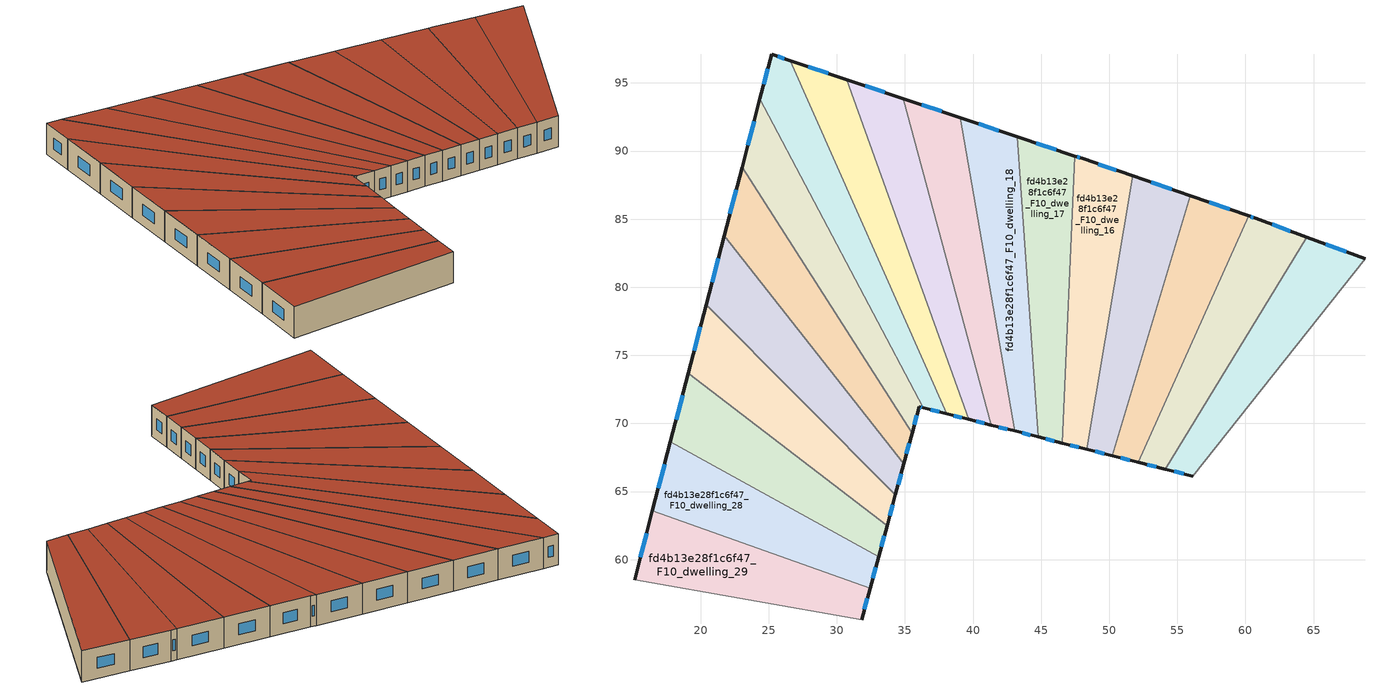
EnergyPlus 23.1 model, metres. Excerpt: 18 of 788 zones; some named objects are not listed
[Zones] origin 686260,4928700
fd4b13e28f1c6f47_F10_dwelling_12
 floor to fd4b13e28f1c6f47_F9_dwelling_12 (EU_floor_Construction): 68.78,82.11 56.14,66.12 54.1,66.64 64.49,83.68 z30
 wall outside (EU_wall_Construction): 54.1,66.64 56.14,66.12 / 68.78,82.11 64.49,83.68 z30:33
 wall to fd4b13e28f1c6f47_F10_dwelling_13 (EU_wall_Construction): 64.49,83.68 54.1,66.64 z30:33
 wall to fd4b13e28f1c6f47_F10_dwelling_11 (EU_wall_Construction): 56.14,66.12 68.78,82.11 z30:33
 window (EU_Window_Construction): 54.76,66.47 55.48,66.29 / 67.39,82.62 65.88,83.17 z30.97:32.03
 roof outside (EU_roof_Construction): 56.14,66.12 68.78,82.11 64.49,83.68 54.1,66.64 z33
fd4b13e28f1c6f47_F10_dwelling_13
 floor to fd4b13e28f1c6f47_F9_dwelling_13 (EU_floor_Construction): 64.49,83.68 54.1,66.64 52.13,67.14 60.23,85.24 60.75,85.06 z30
 wall outside (EU_wall_Construction): 52.13,67.14 54.1,66.64 / 64.49,83.68 60.75,85.06 60.23,85.24 z30:33
 wall to fd4b13e28f1c6f47_F10_dwelling_14 (EU_wall_Construction): 60.23,85.24 52.13,67.14 z30:33
 window (EU_Window_Construction): 52.77,66.98 53.47,66.8 / 60.58,85.12 60.4,85.18 / 63.28,84.13 61.96,84.61 z30.97:32.03
 roof outside (EU_roof_Construction): 54.1,66.64 64.49,83.68 60.75,85.06 60.23,85.24 52.13,67.14 z33
fd4b13e28f1c6f47_F10_dwelling_14
 floor to fd4b13e28f1c6f47_F9_dwelling_14 (EU_floor_Construction): 60.23,85.24 52.13,67.14 50.22,67.62 55.96,86.71 z30
 wall outside (EU_wall_Construction): 50.22,67.62 52.13,67.14 / 60.23,85.24 55.96,86.71 z30:33
 wall to fd4b13e28f1c6f47_F10_dwelling_15 (EU_wall_Construction): 55.96,86.71 50.22,67.62 z30:33
 window (EU_Window_Construction): 50.84,67.47 51.51,67.3 / 58.84,85.72 57.34,86.23 z30.97:32.03
 roof outside (EU_roof_Construction): 52.13,67.14 60.23,85.24 55.96,86.71 50.22,67.62 z33
fd4b13e28f1c6f47_F10_dwelling_15
 floor to fd4b13e28f1c6f47_F9_dwelling_15 (EU_floor_Construction): 55.96,86.71 50.22,67.62 48.36,68.1 51.71,88.18 z30
 wall outside (EU_wall_Construction): 48.36,68.1 50.22,67.62 / 55.96,86.71 51.71,88.18 z30:33
 wall to fd4b13e28f1c6f47_F10_dwelling_16 (EU_wall_Construction): 51.71,88.18 48.36,68.1 z30:33
 window (EU_Window_Construction): 48.96,67.94 49.62,67.78 / 54.58,87.19 53.08,87.71 z30.97:32.03
 roof outside (EU_roof_Construction): 50.22,67.62 55.96,86.71 51.71,88.18 48.36,68.1 z33
fd4b13e28f1c6f47_F10_dwelling_16
 floor to fd4b13e28f1c6f47_F9_dwelling_16 (EU_floor_Construction): 51.71,88.18 48.36,68.1 46.55,68.56 47.47,89.64 48.01,89.46 z30
 wall outside (EU_wall_Construction): 46.55,68.56 48.36,68.1 / 51.71,88.18 48.01,89.46 47.47,89.64 z30:33
 wall to fd4b13e28f1c6f47_F10_dwelling_17 (EU_wall_Construction): 47.47,89.64 46.55,68.56 z30:33
 window (EU_Window_Construction): 47.13,68.41 47.77,68.25 / 47.84,89.52 47.65,89.58 / 50.51,88.59 49.21,89.04 z30.97:32.03
 roof outside (EU_roof_Construction): 48.36,68.1 51.71,88.18 48.01,89.46 47.47,89.64 46.55,68.56 z33
fd4b13e28f1c6f47_F10_dwelling_17
 floor to fd4b13e28f1c6f47_F9_dwelling_17 (EU_floor_Construction): 47.47,89.64 46.55,68.56 44.77,69.01 43.26,91.05 z30
 wall outside (EU_wall_Construction): 44.77,69.01 46.55,68.56 / 47.47,89.64 43.26,91.05 z30:33
 wall to fd4b13e28f1c6f47_F10_dwelling_18 (EU_wall_Construction): 43.26,91.05 44.77,69.01 z30:33
 window (EU_Window_Construction): 45.35,68.86 45.97,68.7 / 46.11,90.09 44.63,90.59 z30.97:32.03
 roof outside (EU_roof_Construction): 46.55,68.56 47.47,89.64 43.26,91.05 44.77,69.01 z33
fd4b13e28f1c6f47_F10_dwelling_18
 floor to fd4b13e28f1c6f47_F9_dwelling_18 (EU_floor_Construction): 43.26,91.05 44.77,69.01 43.04,69.45 39.06,92.46 z30
 wall outside (EU_wall_Construction): 43.04,69.45 44.77,69.01 / 43.26,91.05 39.06,92.46 z30:33
 wall to fd4b13e28f1c6f47_F10_dwelling_19 (EU_wall_Construction): 39.06,92.46 43.04,69.45 z30:33
 window (EU_Window_Construction): 43.6,69.3 44.21,69.15 / 41.9,91.5 40.42,92 z30.97:32.03
 roof outside (EU_roof_Construction): 44.77,69.01 43.26,91.05 39.06,92.46 43.04,69.45 z33
fd4b13e28f1c6f47_F10_dwelling_19
 floor to fd4b13e28f1c6f47_F9_dwelling_19 (EU_floor_Construction): 39.06,92.46 43.04,69.45 41.35,69.88 34.88,93.86 z30
 wall outside (EU_wall_Construction): 41.35,69.88 43.04,69.45 / 39.06,92.46 34.88,93.86 z30:33
 wall to fd4b13e28f1c6f47_F10_dwelling_20 (EU_wall_Construction): 34.88,93.86 41.35,69.88 z30:33
 window (EU_Window_Construction): 41.9,69.74 42.49,69.59 / 37.71,92.91 36.24,93.4 z30.97:32.03
 roof outside (EU_roof_Construction): 43.04,69.45 39.06,92.46 34.88,93.86 41.35,69.88 z33
fd4b13e28f1c6f47_F10_dwelling_20
 floor to fd4b13e28f1c6f47_F9_dwelling_20 (EU_floor_Construction): 34.88,93.86 41.35,69.88 39.69,70.3 30.72,95.25 z30
 wall outside (EU_wall_Construction): 39.69,70.3 41.35,69.88 / 34.88,93.86 30.72,95.25 z30:33
 wall to fd4b13e28f1c6f47_F10_dwelling_21 (EU_wall_Construction): 30.72,95.25 39.69,70.3 z30:33
 window (EU_Window_Construction): 40.23,70.16 40.81,70.01 / 33.53,94.31 32.07,94.8 z30.97:32.03
 roof outside (EU_roof_Construction): 41.35,69.88 34.88,93.86 30.72,95.25 39.69,70.3 z33
fd4b13e28f1c6f47_F10_dwelling_21
 floor to fd4b13e28f1c6f47_F9_dwelling_21 (EU_floor_Construction): 30.72,95.25 39.69,70.3 38.06,70.71 26.56,96.64 z30
 wall outside (EU_wall_Construction): 38.06,70.71 39.69,70.3 / 30.72,95.25 26.56,96.64 z30:33
 wall to fd4b13e28f1c6f47_F10_dwelling_22 (EU_wall_Construction): 26.56,96.64 38.06,70.71 z30:33
 window (EU_Window_Construction): 38.59,70.57 39.16,70.43 / 29.37,95.7 27.91,96.19 z30.97:32.03
 roof outside (EU_roof_Construction): 39.69,70.3 30.72,95.25 26.56,96.64 38.06,70.71 z33
fd4b13e28f1c6f47_F10_dwelling_22
 floor to fd4b13e28f1c6f47_F9_dwelling_22 (EU_floor_Construction): 26.56,96.64 38.06,70.71 36.34,71.14 24.35,93.83 25.21,97.1 z30
 wall outside (EU_wall_Construction): 36.34,71.14 38.06,70.71 / 26.56,96.64 25.21,97.1 24.35,93.83 z30:33
 wall to fd4b13e28f1c6f47_F10_dwelling_23 (EU_wall_Construction): 24.35,93.83 36.34,71.14 z30:33
 window (EU_Window_Construction): 36.9,71 37.51,70.85 / 24.93,96.04 24.63,94.89 / 26.12,96.79 25.65,96.95 z30.97:32.03
 roof outside (EU_roof_Construction): 38.06,70.71 26.56,96.64 25.21,97.1 24.35,93.83 36.34,71.14 z33
fd4b13e28f1c6f47_F10_dwelling_23
 floor to fd4b13e28f1c6f47_F9_dwelling_23 (EU_floor_Construction): 24.35,93.83 36.34,71.14 36.05,71.22 35.52,69.28 23.04,88.8 z30
 wall outside (EU_wall_Construction): 35.52,69.28 36.05,71.22 36.34,71.14 / 24.35,93.83 23.04,88.8 z30:33
 wall to fd4b13e28f1c6f47_F10_dwelling_24 (EU_wall_Construction): 23.04,88.8 35.52,69.28 z30:33
 window (EU_Window_Construction): 36.14,71.2 36.24,71.17 / 35.69,69.91 35.88,70.59 / 23.93,92.2 23.47,90.43 z30.97:32.03
 roof outside (EU_roof_Construction): 35.52,69.28 36.05,71.22 36.34,71.14 24.35,93.83 23.04,88.8 z33
fd4b13e28f1c6f47_F10_dwelling_24
 floor to fd4b13e28f1c6f47_F9_dwelling_24 (EU_floor_Construction): 23.04,88.8 35.52,69.28 34.91,67.03 21.73,83.77 z30
 wall outside (EU_wall_Construction): 34.91,67.03 35.52,69.28 / 23.04,88.8 21.73,83.77 z30:33
 wall to fd4b13e28f1c6f47_F10_dwelling_25 (EU_wall_Construction): 21.73,83.77 34.91,67.03 z30:33
 window (EU_Window_Construction): 35.11,67.76 35.33,68.55 / 22.62,87.17 22.15,85.4 z30.97:32.03
 roof outside (EU_roof_Construction): 34.91,67.03 35.52,69.28 23.04,88.8 21.73,83.77 z33
fd4b13e28f1c6f47_F10_dwelling_25
 floor to fd4b13e28f1c6f47_F9_dwelling_25 (EU_floor_Construction): 21.73,83.77 34.91,67.03 34.3,64.76 20.41,78.73 z30
 wall outside (EU_wall_Construction): 34.3,64.76 34.91,67.03 / 21.73,83.77 20.41,78.73 z30:33
 wall to fd4b13e28f1c6f47_F10_dwelling_26 (EU_wall_Construction): 20.41,78.73 34.3,64.76 z30:33
 window (EU_Window_Construction): 34.5,65.49 34.71,66.29 / 21.3,82.13 20.84,80.36 z30.97:32.03
 roof outside (EU_roof_Construction): 34.3,64.76 34.91,67.03 21.73,83.77 20.41,78.73 z33
fd4b13e28f1c6f47_F10_dwelling_26
 floor to fd4b13e28f1c6f47_F9_dwelling_26 (EU_floor_Construction): 20.41,78.73 34.3,64.76 33.68,62.48 19.1,73.69 z30
 wall outside (EU_wall_Construction): 33.68,62.48 34.3,64.76 / 20.41,78.73 19.1,73.69 z30:33
 wall to fd4b13e28f1c6f47_F10_dwelling_27 (EU_wall_Construction): 19.1,73.69 33.68,62.48 z30:33
 window (EU_Window_Construction): 33.88,63.22 34.1,64.02 / 19.99,77.1 19.52,75.32 z30.97:32.03
 roof outside (EU_roof_Construction): 33.68,62.48 34.3,64.76 20.41,78.73 19.1,73.69 z33
fd4b13e28f1c6f47_F10_dwelling_27
 floor to fd4b13e28f1c6f47_F9_dwelling_27 (EU_floor_Construction): 33.68,62.48 33.06,60.2 17.78,68.64 19.1,73.69 z30
 wall outside (EU_wall_Construction): 33.06,60.2 33.68,62.48 / 19.1,73.69 17.78,68.64 z30:33
 wall to fd4b13e28f1c6f47_F10_dwelling_28 (EU_wall_Construction): 17.78,68.64 33.06,60.2 z30:33
 window (EU_Window_Construction): 33.26,60.94 33.48,61.74 / 18.67,72.05 18.21,70.28 z30.97:32.03
 roof outside (EU_roof_Construction): 33.06,60.2 33.68,62.48 19.1,73.69 17.78,68.64 z33
fd4b13e28f1c6f47_F10_dwelling_28
 floor to fd4b13e28f1c6f47_F9_dwelling_28 (EU_floor_Construction): 33.06,60.2 32.44,57.9 16.46,63.59 17.78,68.64 z30
 wall outside (EU_wall_Construction): 32.44,57.9 33.06,60.2 / 17.78,68.64 16.46,63.59 z30:33
 wall to fd4b13e28f1c6f47_F10_dwelling_29 (EU_wall_Construction): 16.46,63.59 32.44,57.9 z30:33
 window (EU_Window_Construction): 32.64,58.64 32.86,59.45 / 17.35,67.01 16.89,65.23 z30.97:32.03
 roof outside (EU_roof_Construction): 32.44,57.9 33.06,60.2 17.78,68.64 16.46,63.59 z33
fd4b13e28f1c6f47_F10_dwelling_29
 floor to fd4b13e28f1c6f47_F9_dwelling_29 (EU_floor_Construction): 32.44,57.9 31.82,55.6 15.14,58.54 16.46,63.59 z30
 wall outside (EU_wall_Construction): 31.82,55.6 32.44,57.9 / 16.46,63.59 15.14,58.54 z30:33
 wall to fd4b13e28f1c6f47_F10_dwelling_30 (EU_wall_Construction): 15.14,58.54 31.82,55.6 z30:33
 window (EU_Window_Construction): 32.02,56.34 32.24,57.15 / 16.03,61.96 15.57,60.18 z30.97:32.03
 roof outside (EU_roof_Construction): 31.82,55.6 32.44,57.9 16.46,63.59 15.14,58.54 z33
[Building]
EU S2 Campaign: North Axis=0; Terrain=City; Solar Distribution=FullExterior
[Site:Location]
Bologna: Latitude=44.5; Longitude=11.25; Time Zone=1; Elevation=37
[SizingPeriod:WeatherFileDays]
AnnualSizingPeriod: Begin Month=1; Begin Day of Month=1; End Month=12; End Day of Month=31; Day of Week for Start Day=Monday; Use Weather File Daylight Saving Period=No; Use Weather File Rain and Snow Indicators=No
[MATERIAL]
EU_InternalMass_Material: Roughness=MediumRough; Thickness=0.1; Conductivity=1; Density=1800; Specific Heat=900; Thermal Absorptance=0.9; Solar Absorptance=0.7; Visible Absorptance=0.7
[MATERIAL:NOMASS] Roughness=MediumRough; Thermal Absorptance=0.9; Solar Absorptance=0.7; Visible Absorptance=0.7
Name | Thermal Resistance
EU_wall_NoMass | 0.779417
EU_roof_NoMass | 0.435466
EU_floor_NoMass | 0.588222
[WINDOWMATERIAL:SIMPLEGLAZINGSYSTEM]
EU_Window_SimpleGlazing: UFactor=5.16242; Solar Heat Gain Coefficient=0.85; Visible Transmittance=0.85
[CONSTRUCTION]
EU_wall_Construction: EU_wall_NoMass
EU_roof_Construction: EU_roof_NoMass
EU_floor_Construction: EU_floor_NoMass
EU_Window_Construction: EU_Window_SimpleGlazing
EU_InternalMass_Construction: EU_InternalMass_Material
[ZONE] Type=1; Multiplier=1; Ceiling Height=autocalculate; Floor Area=autocalculate; Part of Total Floor Area=Yes
Name | Volume
fd4b13e28f1c6f47_F10_dwelling_12 | 192.746
fd4b13e28f1c6f47_F10_dwelling_13 | 192.776
fd4b13e28f1c6f47_F10_dwelling_14 | 192.752
fd4b13e28f1c6f47_F10_dwelling_15 | 192.75
fd4b13e28f1c6f47_F10_dwelling_16 | 192.822
fd4b13e28f1c6f47_F10_dwelling_17 | 192.737
fd4b13e28f1c6f47_F10_dwelling_18 | 192.759
fd4b13e28f1c6f47_F10_dwelling_19 | 192.717
fd4b13e28f1c6f47_F10_dwelling_20; fd4b13e28f1c6f47_F10_dwelling_23 | 192.757
fd4b13e28f1c6f47_F10_dwelling_21 | 192.814
fd4b13e28f1c6f47_F10_dwelling_22 | 192.709
fd4b13e28f1c6f47_F10_dwelling_24 | 192.753
fd4b13e28f1c6f47_F10_dwelling_25 | 192.735
fd4b13e28f1c6f47_F10_dwelling_26 | 192.795
fd4b13e28f1c6f47_F10_dwelling_27 | 192.744
fd4b13e28f1c6f47_F10_dwelling_28 | 192.763
fd4b13e28f1c6f47_F10_dwelling_29 | 192.816
[INTERNALMASS] Construction=EU_InternalMass_Construction
Name | Zone or ZoneList | Surface Area
fd4b13e28f1c6f47_F10_dwelling_12_EU_InternalMass | fd4b13e28f1c6f47_F10_dwelling_12 | 64.2488
fd4b13e28f1c6f47_F10_dwelling_13_EU_InternalMass | fd4b13e28f1c6f47_F10_dwelling_13 | 64.2578
fd4b13e28f1c6f47_F10_dwelling_14_EU_InternalMass | fd4b13e28f1c6f47_F10_dwelling_14 | 64.2505
fd4b13e28f1c6f47_F10_dwelling_15_EU_InternalMass | fd4b13e28f1c6f47_F10_dwelling_15 | 64.2501
fd4b13e28f1c6f47_F10_dwelling_16_EU_InternalMass | fd4b13e28f1c6f47_F10_dwelling_16 | 64.2731
fd4b13e28f1c6f47_F10_dwelling_17_EU_InternalMass | fd4b13e28f1c6f47_F10_dwelling_17 | 64.2456
fd4b13e28f1c6f47_F10_dwelling_18_EU_InternalMass | fd4b13e28f1c6f47_F10_dwelling_18 | 64.253
fd4b13e28f1c6f47_F10_dwelling_19_EU_InternalMass | fd4b13e28f1c6f47_F10_dwelling_19 | 64.2389
fd4b13e28f1c6f47_F10_dwelling_20_EU_InternalMass | fd4b13e28f1c6f47_F10_dwelling_20 | 64.2522
fd4b13e28f1c6f47_F10_dwelling_21_EU_InternalMass | fd4b13e28f1c6f47_F10_dwelling_21 | 64.2711
fd4b13e28f1c6f47_F10_dwelling_22_EU_InternalMass | fd4b13e28f1c6f47_F10_dwelling_22 | 64.2366
fd4b13e28f1c6f47_F10_dwelling_23_EU_InternalMass | fd4b13e28f1c6f47_F10_dwelling_23 | 64.2521
fd4b13e28f1c6f47_F10_dwelling_24_EU_InternalMass | fd4b13e28f1c6f47_F10_dwelling_24 | 64.251
fd4b13e28f1c6f47_F10_dwelling_25_EU_InternalMass | fd4b13e28f1c6f47_F10_dwelling_25 | 64.2449
fd4b13e28f1c6f47_F10_dwelling_26_EU_InternalMass | fd4b13e28f1c6f47_F10_dwelling_26 | 64.265
fd4b13e28f1c6f47_F10_dwelling_27_EU_InternalMass | fd4b13e28f1c6f47_F10_dwelling_27 | 64.2482
fd4b13e28f1c6f47_F10_dwelling_28_EU_InternalMass | fd4b13e28f1c6f47_F10_dwelling_28 | 64.2542
fd4b13e28f1c6f47_F10_dwelling_29_EU_InternalMass | fd4b13e28f1c6f47_F10_dwelling_29 | 64.2721
[OTHEREQUIPMENT] Fuel Type=Electricity; Design Level Calculation Method=Watts/Area; Power per Zone Floor Area=1; Fraction Latent=0; Fraction Radiant=0; Fraction Lost=0; Carbon Dioxide Generation Rate=0; EndUse Subcategory=EU_Step8_InternalGains
Name | Zone or ZoneList or Space or SpaceList | Schedule
EU_Step8_InternalGain_fd4b13e28f1c6f47_F10_dwelling_12_f000 | fd4b13e28f1c6f47_F10_dwelling_12 | EU_Step8_GainSchedule_fd4b13e28f1c6f47_F10_dwelling_12_f000
EU_Step8_InternalGain_fd4b13e28f1c6f47_F10_dwelling_13_f000 | fd4b13e28f1c6f47_F10_dwelling_13 | EU_Step8_GainSchedule_fd4b13e28f1c6f47_F10_dwelling_13_f000
EU_Step8_InternalGain_fd4b13e28f1c6f47_F10_dwelling_14_f000 | fd4b13e28f1c6f47_F10_dwelling_14 | EU_Step8_GainSchedule_fd4b13e28f1c6f47_F10_dwelling_14_f000
EU_Step8_InternalGain_fd4b13e28f1c6f47_F10_dwelling_15_f000 | fd4b13e28f1c6f47_F10_dwelling_15 | EU_Step8_GainSchedule_fd4b13e28f1c6f47_F10_dwelling_15_f000
EU_Step8_InternalGain_fd4b13e28f1c6f47_F10_dwelling_16_f000 | fd4b13e28f1c6f47_F10_dwelling_16 | EU_Step8_GainSchedule_fd4b13e28f1c6f47_F10_dwelling_16_f000
EU_Step8_InternalGain_fd4b13e28f1c6f47_F10_dwelling_17_f000 | fd4b13e28f1c6f47_F10_dwelling_17 | EU_Step8_GainSchedule_fd4b13e28f1c6f47_F10_dwelling_17_f000
EU_Step8_InternalGain_fd4b13e28f1c6f47_F10_dwelling_18_f000 | fd4b13e28f1c6f47_F10_dwelling_18 | EU_Step8_GainSchedule_fd4b13e28f1c6f47_F10_dwelling_18_f000
EU_Step8_InternalGain_fd4b13e28f1c6f47_F10_dwelling_19_f000 | fd4b13e28f1c6f47_F10_dwelling_19 | EU_Step8_GainSchedule_fd4b13e28f1c6f47_F10_dwelling_19_f000
EU_Step8_InternalGain_fd4b13e28f1c6f47_F10_dwelling_20_f000 | fd4b13e28f1c6f47_F10_dwelling_20 | EU_Step8_GainSchedule_fd4b13e28f1c6f47_F10_dwelling_20_f000
EU_Step8_InternalGain_fd4b13e28f1c6f47_F10_dwelling_21_f000 | fd4b13e28f1c6f47_F10_dwelling_21 | EU_Step8_GainSchedule_fd4b13e28f1c6f47_F10_dwelling_21_f000
EU_Step8_InternalGain_fd4b13e28f1c6f47_F10_dwelling_22_f000 | fd4b13e28f1c6f47_F10_dwelling_22 | EU_Step8_GainSchedule_fd4b13e28f1c6f47_F10_dwelling_22_f000
EU_Step8_InternalGain_fd4b13e28f1c6f47_F10_dwelling_23_f000 | fd4b13e28f1c6f47_F10_dwelling_23 | EU_Step8_GainSchedule_fd4b13e28f1c6f47_F10_dwelling_23_f000
EU_Step8_InternalGain_fd4b13e28f1c6f47_F10_dwelling_24_f000 | fd4b13e28f1c6f47_F10_dwelling_24 | EU_Step8_GainSchedule_fd4b13e28f1c6f47_F10_dwelling_24_f000
EU_Step8_InternalGain_fd4b13e28f1c6f47_F10_dwelling_25_f000 | fd4b13e28f1c6f47_F10_dwelling_25 | EU_Step8_GainSchedule_fd4b13e28f1c6f47_F10_dwelling_25_f000
EU_Step8_InternalGain_fd4b13e28f1c6f47_F10_dwelling_26_f000 | fd4b13e28f1c6f47_F10_dwelling_26 | EU_Step8_GainSchedule_fd4b13e28f1c6f47_F10_dwelling_26_f000
EU_Step8_InternalGain_fd4b13e28f1c6f47_F10_dwelling_27_f000 | fd4b13e28f1c6f47_F10_dwelling_27 | EU_Step8_GainSchedule_fd4b13e28f1c6f47_F10_dwelling_27_f000
EU_Step8_InternalGain_fd4b13e28f1c6f47_F10_dwelling_28_f000 | fd4b13e28f1c6f47_F10_dwelling_28 | EU_Step8_GainSchedule_fd4b13e28f1c6f47_F10_dwelling_28_f000
EU_Step8_InternalGain_fd4b13e28f1c6f47_F10_dwelling_29_f000 | fd4b13e28f1c6f47_F10_dwelling_29 | EU_Step8_GainSchedule_fd4b13e28f1c6f47_F10_dwelling_29_f000
[ZONEVENTILATION:DESIGNFLOWRATE] Schedule=EU_AlwaysOn; Design Flow Rate Calculation Method=AirChanges/Hour; Air Changes per Hour=0.712058; Ventilation Type=Natural; Fan Pressure Rise=0; Fan Total Efficiency=1; Constant Term Coefficient=1; Temperature Term Coefficient=0; Velocity Term Coefficient=0; Velocity Squared Term Coefficient=0; Minimum Indoor Temperature=-100; Maximum Indoor Temperature=100; Delta Temperature=-100; Minimum Outdoor Temperature=-100; Maximum Outdoor Temperature=100; Maximum Wind Speed=40
Name | Zone or ZoneList or Space or SpaceList
EU_ConstantAir_fd4b13e28f1c6f47_F10_dwelling_12 | fd4b13e28f1c6f47_F10_dwelling_12
EU_ConstantAir_fd4b13e28f1c6f47_F10_dwelling_13 | fd4b13e28f1c6f47_F10_dwelling_13
EU_ConstantAir_fd4b13e28f1c6f47_F10_dwelling_14 | fd4b13e28f1c6f47_F10_dwelling_14
EU_ConstantAir_fd4b13e28f1c6f47_F10_dwelling_15 | fd4b13e28f1c6f47_F10_dwelling_15
EU_ConstantAir_fd4b13e28f1c6f47_F10_dwelling_16 | fd4b13e28f1c6f47_F10_dwelling_16
EU_ConstantAir_fd4b13e28f1c6f47_F10_dwelling_17 | fd4b13e28f1c6f47_F10_dwelling_17
EU_ConstantAir_fd4b13e28f1c6f47_F10_dwelling_18 | fd4b13e28f1c6f47_F10_dwelling_18
EU_ConstantAir_fd4b13e28f1c6f47_F10_dwelling_19 | fd4b13e28f1c6f47_F10_dwelling_19
EU_ConstantAir_fd4b13e28f1c6f47_F10_dwelling_20 | fd4b13e28f1c6f47_F10_dwelling_20
EU_ConstantAir_fd4b13e28f1c6f47_F10_dwelling_21 | fd4b13e28f1c6f47_F10_dwelling_21
EU_ConstantAir_fd4b13e28f1c6f47_F10_dwelling_22 | fd4b13e28f1c6f47_F10_dwelling_22
EU_ConstantAir_fd4b13e28f1c6f47_F10_dwelling_23 | fd4b13e28f1c6f47_F10_dwelling_23
EU_ConstantAir_fd4b13e28f1c6f47_F10_dwelling_24 | fd4b13e28f1c6f47_F10_dwelling_24
EU_ConstantAir_fd4b13e28f1c6f47_F10_dwelling_25 | fd4b13e28f1c6f47_F10_dwelling_25
EU_ConstantAir_fd4b13e28f1c6f47_F10_dwelling_26 | fd4b13e28f1c6f47_F10_dwelling_26
EU_ConstantAir_fd4b13e28f1c6f47_F10_dwelling_27 | fd4b13e28f1c6f47_F10_dwelling_27
EU_ConstantAir_fd4b13e28f1c6f47_F10_dwelling_28 | fd4b13e28f1c6f47_F10_dwelling_28
EU_ConstantAir_fd4b13e28f1c6f47_F10_dwelling_29 | fd4b13e28f1c6f47_F10_dwelling_29
[HVACTEMPLATE:ZONE:IDEALLOADSAIRSYSTEM] System Availability Schedule=EU_AlwaysOn; Maximum Heating Supply Air Temperature=50; Minimum Cooling Supply Air Temperature=13; Maximum Heating Supply Air Humidity Ratio=0.0156; Minimum Cooling Supply Air Humidity Ratio=0.0077; Heating Limit=NoLimit; Cooling Limit=NoLimit; Heating Availability Schedule=EU_AlwaysOn; Cooling Availability Schedule=EU_CoolingOff; Dehumidification Control Type=ConstantSensibleHeatRatio; Cooling Sensible Heat Ratio=0.7; Dehumidification Setpoint=60; Humidification Control Type=None; Humidification Setpoint=30; Outdoor Air Method=None; Outdoor Air Flow Rate per Person=0.00944; Outdoor Air Flow Rate per Zone Floor Area=0; Outdoor Air Flow Rate per Zone=0; Demand Controlled Ventilation Type=None; Outdoor Air Economizer Type=NoEconomizer; Heat Recovery Type=None; Sensible Heat Recovery Effectiveness=0.7; Latent Heat Recovery Effectiveness=0.65
Name | Template Thermostat
fd4b13e28f1c6f47_F10_dwelling_12 | EU_HeatOnly_fd4b13e28f1c6f47_F10_dwelling_12
fd4b13e28f1c6f47_F10_dwelling_13 | EU_HeatOnly_fd4b13e28f1c6f47_F10_dwelling_13
fd4b13e28f1c6f47_F10_dwelling_14 | EU_HeatOnly_fd4b13e28f1c6f47_F10_dwelling_14
fd4b13e28f1c6f47_F10_dwelling_15 | EU_HeatOnly_fd4b13e28f1c6f47_F10_dwelling_15
fd4b13e28f1c6f47_F10_dwelling_16 | EU_HeatOnly_fd4b13e28f1c6f47_F10_dwelling_16
fd4b13e28f1c6f47_F10_dwelling_17 | EU_HeatOnly_fd4b13e28f1c6f47_F10_dwelling_17
fd4b13e28f1c6f47_F10_dwelling_18 | EU_HeatOnly_fd4b13e28f1c6f47_F10_dwelling_18
fd4b13e28f1c6f47_F10_dwelling_19 | EU_HeatOnly_fd4b13e28f1c6f47_F10_dwelling_19
fd4b13e28f1c6f47_F10_dwelling_20 | EU_HeatOnly_fd4b13e28f1c6f47_F10_dwelling_20
fd4b13e28f1c6f47_F10_dwelling_21 | EU_HeatOnly_fd4b13e28f1c6f47_F10_dwelling_21
fd4b13e28f1c6f47_F10_dwelling_22 | EU_HeatOnly_fd4b13e28f1c6f47_F10_dwelling_22
fd4b13e28f1c6f47_F10_dwelling_23 | EU_HeatOnly_fd4b13e28f1c6f47_F10_dwelling_23
fd4b13e28f1c6f47_F10_dwelling_24 | EU_HeatOnly_fd4b13e28f1c6f47_F10_dwelling_24
fd4b13e28f1c6f47_F10_dwelling_25 | EU_HeatOnly_fd4b13e28f1c6f47_F10_dwelling_25
fd4b13e28f1c6f47_F10_dwelling_26 | EU_HeatOnly_fd4b13e28f1c6f47_F10_dwelling_26
fd4b13e28f1c6f47_F10_dwelling_27 | EU_HeatOnly_fd4b13e28f1c6f47_F10_dwelling_27
fd4b13e28f1c6f47_F10_dwelling_28 | EU_HeatOnly_fd4b13e28f1c6f47_F10_dwelling_28
fd4b13e28f1c6f47_F10_dwelling_29 | EU_HeatOnly_fd4b13e28f1c6f47_F10_dwelling_29
[SIZING:ZONE] Zone Cooling Design Supply Air Temperature Input Method=SupplyAirTemperature; Zone Cooling Design Supply Air Temperature=13; Zone Heating Design Supply Air Temperature Input Method=SupplyAirTemperature; Zone Heating Design Supply Air Temperature=50; Zone Cooling Design Supply Air Humidity Ratio=0.008; Zone Heating Design Supply Air Humidity Ratio=0.008; Cooling Design Air Flow Method=DesignDay; Cooling Design Air Flow Rate=0; Cooling Minimum Air Flow per Zone Floor Area=0.000762; Cooling Minimum Air Flow=0; Cooling Minimum Air Flow Fraction=0.2; Heating Design Air Flow Method=DesignDay; Heating Design Air Flow Rate=0; Heating Maximum Air Flow per Zone Floor Area=0.002032; Heating Maximum Air Flow=0.141576; Heating Maximum Air Flow Fraction=0.3; Account for Dedicated Outdoor Air System=No; Dedicated Outdoor Air System Control Strategy=NeutralSupplyAir; Dedicated Outdoor Air Low Setpoint Temperature for Design=autosize; Dedicated Outdoor Air High Setpoint Temperature for Design=autosize; Zone Load Sizing Method=Sensible Load Only No Latent Load; Zone Latent Cooling Design Supply Air Humidity Ratio Input Method=HumidityRatioDifference; Zone Cooling Design Supply Air Humidity Ratio Difference=0.005; Zone Latent Heating Design Supply Air Humidity Ratio Input Method=HumidityRatioDifference; Zone Humidification Design Supply Air Humidity Ratio Difference=0.005
fd4b13e28f1c6f47_F10_dwelling_12; fd4b13e28f1c6f47_F10_dwelling_13; fd4b13e28f1c6f47_F10_dwelling_14; fd4b13e28f1c6f47_F10_dwelling_15; fd4b13e28f1c6f47_F10_dwelling_16; fd4b13e28f1c6f47_F10_dwelling_17; fd4b13e28f1c6f47_F10_dwelling_18; fd4b13e28f1c6f47_F10_dwelling_19; fd4b13e28f1c6f47_F10_dwelling_20; fd4b13e28f1c6f47_F10_dwelling_21; fd4b13e28f1c6f47_F10_dwelling_22; fd4b13e28f1c6f47_F10_dwelling_23; fd4b13e28f1c6f47_F10_dwelling_24; fd4b13e28f1c6f47_F10_dwelling_25; fd4b13e28f1c6f47_F10_dwelling_26; fd4b13e28f1c6f47_F10_dwelling_27; fd4b13e28f1c6f47_F10_dwelling_28; fd4b13e28f1c6f47_F10_dwelling_29
[SCHEDULE:CONSTANT]
Name | Hourly Value
EU_AlwaysOn | 1
EU_CoolingOff | 0
[SCHEDULE:FILE] Column Number=1; Rows to Skip at Top=0; Number of Hours of Data=8760; Column Separator=Comma; Interpolate to Timestep=No; Minutes per Item=60; Adjust Schedule for Daylight Savings=Yes
Name | File
EU_Step8_GainSchedule_fd4b13e28f1c6f47_F10_dwelling_12_f000 | ../../schedules/fd4b13e28f1c6f47/fd4b13e28f1c6f47_F10_dwelling_12_f000_gain.csv
EU_Step8_GainSchedule_fd4b13e28f1c6f47_F10_dwelling_13_f000 | ../../schedules/fd4b13e28f1c6f47/fd4b13e28f1c6f47_F10_dwelling_13_f000_gain.csv
EU_Step8_GainSchedule_fd4b13e28f1c6f47_F10_dwelling_14_f000 | ../../schedules/fd4b13e28f1c6f47/fd4b13e28f1c6f47_F10_dwelling_14_f000_gain.csv
EU_Step8_GainSchedule_fd4b13e28f1c6f47_F10_dwelling_15_f000 | ../../schedules/fd4b13e28f1c6f47/fd4b13e28f1c6f47_F10_dwelling_15_f000_gain.csv
EU_Step8_GainSchedule_fd4b13e28f1c6f47_F10_dwelling_16_f000 | ../../schedules/fd4b13e28f1c6f47/fd4b13e28f1c6f47_F10_dwelling_16_f000_gain.csv
EU_Step8_GainSchedule_fd4b13e28f1c6f47_F10_dwelling_17_f000 | ../../schedules/fd4b13e28f1c6f47/fd4b13e28f1c6f47_F10_dwelling_17_f000_gain.csv
EU_Step8_GainSchedule_fd4b13e28f1c6f47_F10_dwelling_18_f000 | ../../schedules/fd4b13e28f1c6f47/fd4b13e28f1c6f47_F10_dwelling_18_f000_gain.csv
EU_Step8_GainSchedule_fd4b13e28f1c6f47_F10_dwelling_19_f000 | ../../schedules/fd4b13e28f1c6f47/fd4b13e28f1c6f47_F10_dwelling_19_f000_gain.csv
EU_Step8_GainSchedule_fd4b13e28f1c6f47_F10_dwelling_20_f000 | ../../schedules/fd4b13e28f1c6f47/fd4b13e28f1c6f47_F10_dwelling_20_f000_gain.csv
EU_Step8_GainSchedule_fd4b13e28f1c6f47_F10_dwelling_21_f000 | ../../schedules/fd4b13e28f1c6f47/fd4b13e28f1c6f47_F10_dwelling_21_f000_gain.csv
EU_Step8_GainSchedule_fd4b13e28f1c6f47_F10_dwelling_22_f000 | ../../schedules/fd4b13e28f1c6f47/fd4b13e28f1c6f47_F10_dwelling_22_f000_gain.csv
EU_Step8_GainSchedule_fd4b13e28f1c6f47_F10_dwelling_23_f000 | ../../schedules/fd4b13e28f1c6f47/fd4b13e28f1c6f47_F10_dwelling_23_f000_gain.csv
EU_Step8_GainSchedule_fd4b13e28f1c6f47_F10_dwelling_24_f000 | ../../schedules/fd4b13e28f1c6f47/fd4b13e28f1c6f47_F10_dwelling_24_f000_gain.csv
EU_Step8_GainSchedule_fd4b13e28f1c6f47_F10_dwelling_25_f000 | ../../schedules/fd4b13e28f1c6f47/fd4b13e28f1c6f47_F10_dwelling_25_f000_gain.csv
EU_Step8_GainSchedule_fd4b13e28f1c6f47_F10_dwelling_26_f000 | ../../schedules/fd4b13e28f1c6f47/fd4b13e28f1c6f47_F10_dwelling_26_f000_gain.csv
EU_Step8_GainSchedule_fd4b13e28f1c6f47_F10_dwelling_27_f000 | ../../schedules/fd4b13e28f1c6f47/fd4b13e28f1c6f47_F10_dwelling_27_f000_gain.csv
EU_Step8_GainSchedule_fd4b13e28f1c6f47_F10_dwelling_28_f000 | ../../schedules/fd4b13e28f1c6f47/fd4b13e28f1c6f47_F10_dwelling_28_f000_gain.csv
EU_Step8_GainSchedule_fd4b13e28f1c6f47_F10_dwelling_29_f000 | ../../schedules/fd4b13e28f1c6f47/fd4b13e28f1c6f47_F10_dwelling_29_f000_gain.csv
